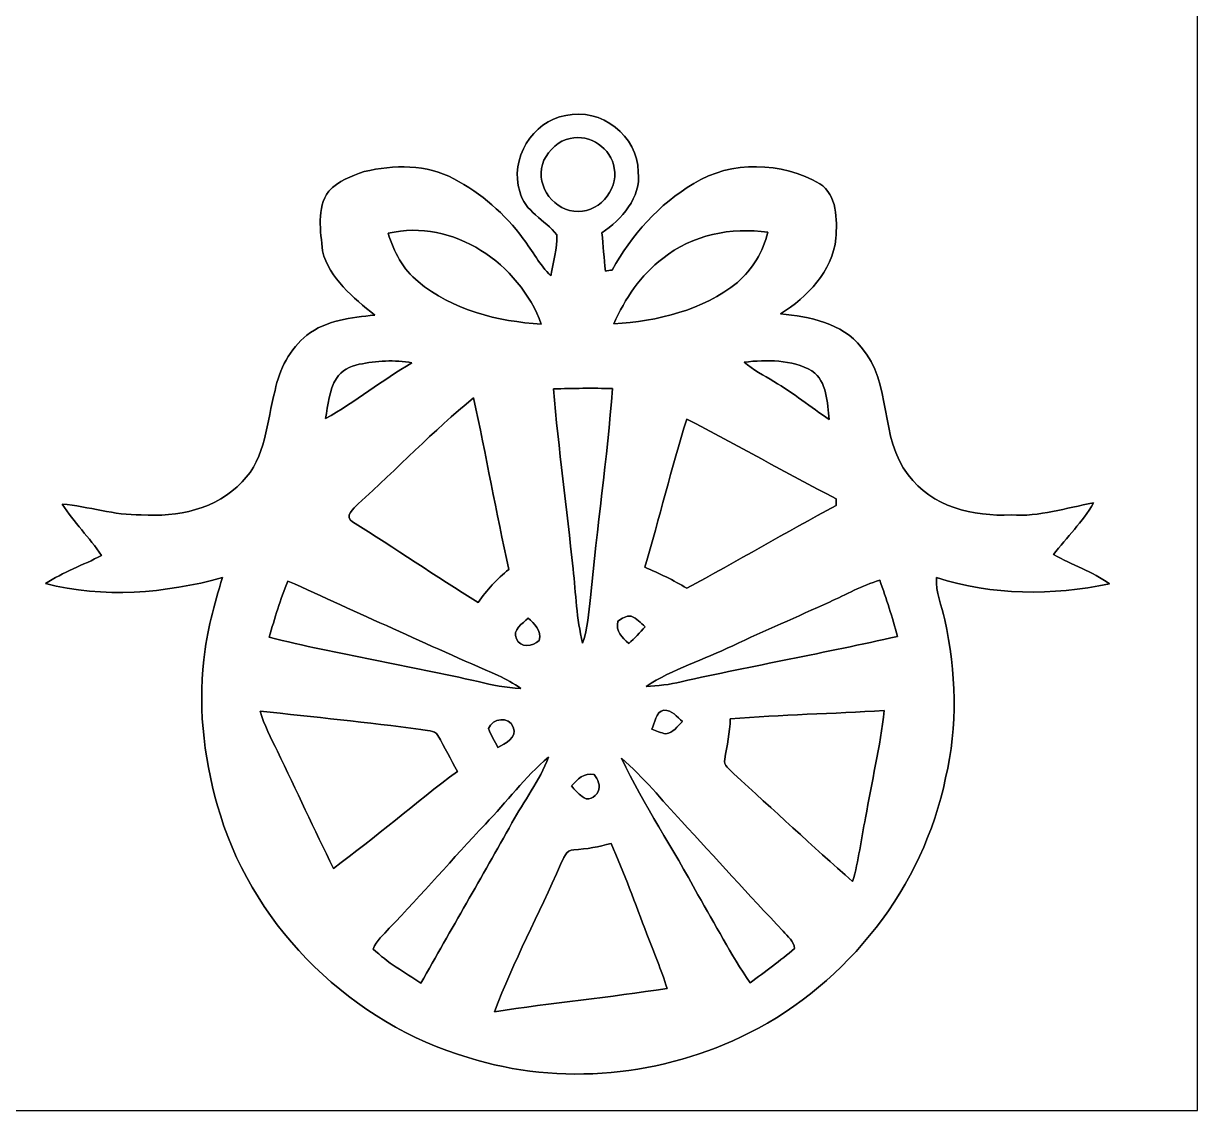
# Model space of a CAD drawing. Header units: centimetres. Extents: x -16.8 to 16.8, y -16.7 to 16.7.
# Drawn here: x -1.22 to 16.77, y -16.67 to 0 of the extents above; entities that cross this region are included whole.
import ezdxf

# ---------------------------------------------------------------- set-up
doc = ezdxf.new("R2010")
doc.units = ezdxf.units.CM
doc.header["$MEASUREMENT"] = 0
doc.layers.add('Layer 1', color=7, linetype='Continuous')

msp = doc.modelspace()

# ---------------------------------------------------------------- linework, layer by layer
at = {"layer": 'Layer 1', "color": 7}
for points, knots in [([(-16.77458, 16.66875), (-16.77458, 16.66875), (16.77458, 16.66875), (16.77458, 16.66875), (16.77458, 16.66875), (16.77458, 16.66875), (16.77458, -16.66875), (16.77458, -16.66875), (16.77458, -16.66875), (16.77458, -16.66875), (-16.77458, -16.66875), (-16.77458, -16.66875), (-16.77458, -16.66875), (-16.77458, -16.66875), (-16.77458, 16.66875), (-16.77458, 16.66875), (-16.77458, 16.66875), (-16.77458, 16.66875), (-16.77458, 16.66875), (-16.77458, 16.66875)], [0, 0, 0, 0, 0.16666667, 0.16666667, 0.16666667, 0.16666667, 0.33333333, 0.33333333, 0.33333333, 0.33333333, 0.5, 0.5, 0.5, 0.5, 0.66666667, 0.66666667, 0.66666667, 0.66666667, 1, 1, 1, 1]), ([(7.08872, -1.41252), (6.57119, -1.4919), (6.229, -2.08351), (6.38281, -2.5781), (6.38281, -2.5781), (6.45019, -2.88078), (6.77686, -3.00955), (6.94972, -3.24168), (6.94972, -3.24168), (6.97336, -3.45264), (6.88375, -3.65972), (6.86223, -3.8675), (6.86223, -3.8675), (6.68443, -3.70734), (6.5846, -3.48403), (6.43537, -3.30059), (6.43537, -3.30059), (6.15915, -2.91853), (5.79049, -2.60491), (5.37527, -2.38337), (5.37527, -2.38337), (4.95759, -2.15865), (4.45135, -2.16218), (4.0005, -2.27224), (4.0005, -2.27224), (3.80365, -2.33751), (3.59904, -2.41512), (3.45475, -2.57069), (3.45475, -2.57069), (3.26178, -2.83386), (3.33446, -3.18699), (3.35844, -3.48721), (3.35844, -3.48721), (3.46675, -3.91654), (3.83469, -4.2037), (4.1596, -4.47216), (4.1596, -4.47216), (3.80083, -4.5085), (3.41559, -4.55013), (3.11997, -4.77873), (3.11997, -4.77873), (2.86209, -4.99216), (2.69381, -5.3019), (2.63137, -5.62963), (2.63137, -5.62963), (2.50084, -6.10694), (2.49731, -6.65939), (2.12584, -7.0298), (2.12584, -7.0298), (1.74025, -7.44608), (1.12959, -7.57802), (0.58138, -7.53286), (0.58138, -7.53286), (0.16792, -7.54521), (-0.22543, -7.40234), (-0.63324, -7.37094), (-0.63324, -7.37094), (-0.44944, -7.64681), (-0.21661, -7.88494), (-0.02752, -8.15693), (-0.02752, -8.15693), (-0.3115, -8.30686), (-0.61736, -8.4134), (-0.88935, -8.58661), (-0.88935, -8.58661), (0.00071, -8.81662), (0.9458, -8.73972), (1.82527, -8.49665), (1.82527, -8.49665), (1.70074, -8.90905), (1.58538, -9.32603), (1.53987, -9.75572), (1.53987, -9.75572), (1.44992, -10.55723), (1.55293, -11.37426), (1.79388, -12.14191), (1.79388, -12.14191), (2.34527, -13.90862), (3.82341, -15.33172), (5.59294, -15.85595), (5.59294, -15.85595), (7.0044, -16.30574), (8.58449, -16.14311), (9.90247, -15.47989), (9.90247, -15.47989), (11.41906, -14.71048), (12.56877, -13.23799), (12.91308, -11.56899), (12.91308, -11.56899), (13.10358, -10.77489), (13.06865, -9.93881), (12.90073, -9.14435), (12.90073, -9.14435), (12.85734, -8.92986), (12.75256, -8.71996), (12.77408, -8.49665), (12.77408, -8.49665), (13.62851, -8.77394), (14.55067, -8.7757), (15.42556, -8.59296), (15.42556, -8.59296), (15.16062, -8.40423), (14.85124, -8.29839), (14.56725, -8.14493), (14.56725, -8.14493), (14.76481, -7.87647), (15.01669, -7.64681), (15.17862, -7.35295), (15.17862, -7.35295), (14.75952, -7.42597), (14.34888, -7.56779), (13.91708, -7.53639), (13.91708, -7.53639), (13.34206, -7.5632), (12.69541, -7.41398), (12.34017, -6.92185), (12.34017, -6.92185), (11.88791, -6.35212), (12.09922, -5.51674), (11.61944, -4.96147), (11.61944, -4.96147), (11.32381, -4.59211), (10.82604, -4.49651), (10.3819, -4.45276), (10.3819, -4.45276), (10.79571, -4.19206), (11.17459, -3.80436), (11.23174, -3.29459), (11.23174, -3.29459), (11.24585, -3.01308), (11.25679, -2.62749), (10.98338, -2.4578), (10.98338, -2.4578), (10.4013, -2.12196), (9.62766, -2.0955), (9.05122, -2.45533), (9.05122, -2.45533), (8.51817, -2.76543), (8.09766, -3.24732), (7.79851, -3.78178), (7.79851, -3.78178), (7.77311, -3.78531), (7.72266, -3.79271), (7.69726, -3.79624), (7.69726, -3.79624), (7.67609, -3.60116), (7.66163, -3.40607), (7.64399, -3.21134), (7.64399, -3.21134), (7.94491, -3.00179), (8.249, -2.67229), (8.19926, -2.27648), (8.19926, -2.27648), (8.20667, -1.7272), (7.62035, -1.27953), (7.08872, -1.41252)], [0, 0, 0, 0, 0.025, 0.025, 0.025, 0.025, 0.05, 0.05, 0.05, 0.05, 0.075, 0.075, 0.075, 0.075, 0.1, 0.1, 0.1, 0.1, 0.125, 0.125, 0.125, 0.125, 0.15, 0.15, 0.15, 0.15, 0.175, 0.175, 0.175, 0.175, 0.2, 0.2, 0.2, 0.2, 0.225, 0.225, 0.225, 0.225, 0.25, 0.25, 0.25, 0.25, 0.275, 0.275, 0.275, 0.275, 0.3, 0.3, 0.3, 0.3, 0.325, 0.325, 0.325, 0.325, 0.35, 0.35, 0.35, 0.35, 0.375, 0.375, 0.375, 0.375, 0.4, 0.4, 0.4, 0.4, 0.425, 0.425, 0.425, 0.425, 0.45, 0.45, 0.45, 0.45, 0.475, 0.475, 0.475, 0.475, 0.5, 0.5, 0.5, 0.5, 0.525, 0.525, 0.525, 0.525, 0.55, 0.55, 0.55, 0.55, 0.575, 0.575, 0.575, 0.575, 0.6, 0.6, 0.6, 0.6, 0.625, 0.625, 0.625, 0.625, 0.65, 0.65, 0.65, 0.65, 0.675, 0.675, 0.675, 0.675, 0.7, 0.7, 0.7, 0.7, 0.725, 0.725, 0.725, 0.725, 0.75, 0.75, 0.75, 0.75, 0.775, 0.775, 0.775, 0.775, 0.8, 0.8, 0.8, 0.8, 0.825, 0.825, 0.825, 0.825, 0.85, 0.85, 0.85, 0.85, 0.875, 0.875, 0.875, 0.875, 0.9, 0.9, 0.9, 0.9, 0.925, 0.925, 0.925, 0.925, 0.95, 0.95, 0.95, 0.95, 1, 1, 1, 1]), ([(7.15892, -1.76283), (7.45561, -1.68945), (7.79357, -1.91629), (7.83061, -2.22038), (7.83061, -2.22038), (7.90434, -2.56681), (7.56814, -2.92947), (7.21325, -2.87796), (7.21325, -2.87796), (6.86012, -2.83986), (6.60576, -2.43311), (6.75287, -2.09691), (6.75287, -2.09691), (6.83577, -1.94134), (6.979, -1.79493), (7.15892, -1.76283)], [0, 0, 0, 0, 0.2, 0.2, 0.2, 0.2, 0.4, 0.4, 0.4, 0.4, 0.6, 0.6, 0.6, 0.6, 1, 1, 1, 1]), ([(4.36704, -3.21733), (5.36399, -2.98097), (6.37716, -3.68653), (6.71407, -4.61045), (6.71407, -4.61045), (6.04696, -4.56847), (5.34741, -4.39667), (4.826, -3.95711), (4.826, -3.95711), (4.58964, -3.77437), (4.45206, -3.49744), (4.36704, -3.21733)], [0, 0, 0, 0, 0.25, 0.25, 0.25, 0.25, 0.5, 0.5, 0.5, 0.5, 1, 1, 1, 1]), ([(8.57709, -3.60186), (9.02159, -3.23991), (9.62836, -3.12032), (10.18822, -3.20216), (10.18822, -3.20216), (10.11696, -3.49744), (9.94974, -3.77084), (9.72044, -3.96981), (9.72044, -3.96981), (9.18986, -4.40267), (8.49454, -4.56177), (7.82567, -4.60728), (7.82567, -4.60728), (7.99465, -4.22169), (8.23877, -3.85763), (8.57709, -3.60186)], [0, 0, 0, 0, 0.2, 0.2, 0.2, 0.2, 0.4, 0.4, 0.4, 0.4, 0.6, 0.6, 0.6, 0.6, 1, 1, 1, 1]), ([(3.92112, -5.2264), (4.18641, -5.17419), (4.4637, -5.15303), (4.7311, -5.20382), (4.7311, -5.20382), (4.27531, -5.467), (3.86503, -5.80496), (3.40536, -6.05896), (3.40536, -6.05896), (3.44417, -5.85011), (3.4604, -5.62716), (3.57293, -5.4416), (3.57293, -5.4416), (3.64631, -5.31812), (3.78531, -5.25463), (3.92112, -5.2264)], [0, 0, 0, 0, 0.2, 0.2, 0.2, 0.2, 0.4, 0.4, 0.4, 0.4, 0.6, 0.6, 0.6, 0.6, 1, 1, 1, 1]), ([(9.8231, -5.19254), (10.17023, -5.15444), (10.54911, -5.15091), (10.86379, -5.32694), (10.86379, -5.32694), (11.10156, -5.4931), (11.0938, -5.81625), (11.12979, -6.07272), (11.12979, -6.07272), (10.84333, -5.88327), (10.57769, -5.66349), (10.28065, -5.49028), (10.28065, -5.49028), (10.12543, -5.39468), (9.96139, -5.31178), (9.8231, -5.19254)], [0, 0, 0, 0, 0.2, 0.2, 0.2, 0.2, 0.4, 0.4, 0.4, 0.4, 0.6, 0.6, 0.6, 0.6, 1, 1, 1, 1]), ([(3.90842, -7.36565), (4.50286, -6.83013), (5.05354, -6.24452), (5.6769, -5.74287), (5.6769, -5.74287), (5.86493, -6.6167), (6.02227, -7.49723), (6.21559, -8.37036), (6.21559, -8.37036), (6.03709, -8.51888), (5.87763, -8.68751), (5.74463, -8.87836), (5.74463, -8.87836), (5.09658, -8.4769), (4.46687, -8.04651), (3.82164, -7.64046), (3.82164, -7.64046), (3.68265, -7.56179), (3.83963, -7.43303), (3.90842, -7.36565)], [0, 0, 0, 0, 0.16666667, 0.16666667, 0.16666667, 0.16666667, 0.33333333, 0.33333333, 0.33333333, 0.33333333, 0.5, 0.5, 0.5, 0.5, 0.66666667, 0.66666667, 0.66666667, 0.66666667, 1, 1, 1, 1]), ([(6.90104, -5.60317), (7.20161, -5.59506), (7.50358, -5.58906), (7.80521, -5.59894), (7.80521, -5.59894), (7.72654, -6.67032), (7.56638, -7.7343), (7.46725, -8.80392), (7.46725, -8.80392), (7.43656, -9.03711), (7.42879, -9.27735), (7.34801, -9.50031), (7.34801, -9.50031), (7.25135, -9.12812), (7.2457, -8.74183), (7.20019, -8.36224), (7.20019, -8.36224), (7.1053, -7.44185), (6.97865, -6.52498), (6.90104, -5.60317)], [0, 0, 0, 0, 0.16666667, 0.16666667, 0.16666667, 0.16666667, 0.33333333, 0.33333333, 0.33333333, 0.33333333, 0.5, 0.5, 0.5, 0.5, 0.66666667, 0.66666667, 0.66666667, 0.66666667, 1, 1, 1, 1]), ([(8.94468, -6.06601), (9.71409, -6.46183), (10.46339, -6.89575), (11.23527, -7.28698), (11.23527, -7.28698), (11.23527, -7.31344), (11.23562, -7.366), (11.23562, -7.39246), (11.23562, -7.39246), (10.46304, -7.79886), (9.71444, -8.249), (8.94468, -8.66069), (8.94468, -8.66069), (8.73901, -8.53616), (8.52311, -8.42998), (8.30086, -8.33931), (8.30086, -8.33931), (8.52629, -7.58437), (8.70726, -6.81743), (8.94468, -6.06601)], [0, 0, 0, 0, 0.16666667, 0.16666667, 0.16666667, 0.16666667, 0.33333333, 0.33333333, 0.33333333, 0.33333333, 0.5, 0.5, 0.5, 0.5, 0.66666667, 0.66666667, 0.66666667, 0.66666667, 1, 1, 1, 1]), ([(2.82963, -8.54922), (3.90313, -9.03499), (4.97346, -9.52676), (6.05331, -9.99843), (6.05331, -9.99843), (6.17255, -10.05522), (6.2925, -10.11696), (6.39762, -10.19916), (6.39762, -10.19916), (6.17784, -10.18399), (5.96053, -10.14483), (5.7471, -10.09156), (5.7471, -10.09156), (4.68171, -9.8492), (3.60116, -9.67422), (2.54071, -9.41282), (2.54071, -9.41282), (2.62819, -9.12248), (2.71039, -8.82862), (2.82963, -8.54922)], [0, 0, 0, 0, 0.16666667, 0.16666667, 0.16666667, 0.16666667, 0.33333333, 0.33333333, 0.33333333, 0.33333333, 0.5, 0.5, 0.5, 0.5, 0.66666667, 0.66666667, 0.66666667, 0.66666667, 1, 1, 1, 1]), ([(11.1312, -8.87271), (11.38555, -8.75524), (11.63355, -8.62083), (11.90166, -8.53581), (11.90166, -8.53581), (12.00467, -8.81909), (12.0971, -9.10661), (12.17366, -9.39871), (12.17366, -9.39871), (11.07193, -9.64741), (9.96068, -9.84956), (8.8579, -10.09332), (8.8579, -10.09332), (8.68186, -10.13954), (8.50053, -10.15577), (8.31991, -10.16564), (8.31991, -10.16564), (8.73196, -9.89789), (9.20679, -9.75219), (9.64812, -9.54123), (9.64812, -9.54123), (10.13707, -9.30698), (10.63837, -9.09884), (11.1312, -8.87271)], [0, 0, 0, 0, 0.14285714, 0.14285714, 0.14285714, 0.14285714, 0.28571429, 0.28571429, 0.28571429, 0.28571429, 0.42857143, 0.42857143, 0.42857143, 0.42857143, 0.57142857, 0.57142857, 0.57142857, 0.57142857, 0.71428571, 0.71428571, 0.71428571, 0.71428571, 1, 1, 1, 1]), ([(6.33201, -9.43398), (6.26145, -9.29499), (6.43255, -9.20327), (6.51051, -9.11648), (6.51051, -9.11648), (6.60788, -9.20785), (6.72218, -9.30416), (6.68055, -9.46115), (6.68055, -9.46115), (6.58495, -9.55675), (6.39233, -9.57756), (6.33201, -9.43398)], [0, 0, 0, 0, 0.25, 0.25, 0.25, 0.25, 0.5, 0.5, 0.5, 0.5, 1, 1, 1, 1]), ([(7.88917, -9.16552), (7.94773, -9.1253), (8.01511, -9.07591), (8.09096, -9.08897), (8.09096, -9.08897), (8.17774, -9.1186), (8.23877, -9.19233), (8.30686, -9.25089), (8.30686, -9.25089), (8.22889, -9.34156), (8.14458, -9.42658), (8.05392, -9.50524), (8.05392, -9.50524), (7.95796, -9.41599), (7.84719, -9.31827), (7.88917, -9.16552)], [0, 0, 0, 0, 0.2, 0.2, 0.2, 0.2, 0.4, 0.4, 0.4, 0.4, 0.6, 0.6, 0.6, 0.6, 1, 1, 1, 1]), ([(2.40418, -10.54629), (3.22651, -10.62955), (4.04848, -10.72021), (4.86869, -10.82393), (4.86869, -10.82393), (4.93995, -10.85462), (5.08282, -10.82393), (5.12833, -10.91706), (5.12833, -10.91706), (5.23275, -11.09804), (5.32447, -11.28571), (5.42784, -11.4681), (5.42784, -11.4681), (4.78261, -11.94929), (4.17548, -12.47987), (3.52637, -12.95541), (3.52637, -12.95541), (3.2385, -12.35781), (2.9531, -11.75914), (2.66806, -11.16012), (2.66806, -11.16012), (2.57246, -10.95904), (2.46274, -10.76219), (2.40418, -10.54629)], [0, 0, 0, 0, 0.14285714, 0.14285714, 0.14285714, 0.14285714, 0.28571429, 0.28571429, 0.28571429, 0.28571429, 0.42857143, 0.42857143, 0.42857143, 0.42857143, 0.57142857, 0.57142857, 0.57142857, 0.57142857, 0.71428571, 0.71428571, 0.71428571, 0.71428571, 1, 1, 1, 1]), ([(8.40705, -10.82146), (8.45608, -10.73291), (8.46102, -10.55264), (8.59367, -10.53112), (8.59367, -10.53112), (8.71467, -10.5216), (8.79404, -10.63378), (8.8773, -10.70328), (8.8773, -10.70328), (8.80216, -10.77489), (8.73619, -10.88496), (8.62154, -10.8906), (8.62154, -10.8906), (8.54639, -10.88143), (8.47725, -10.8458), (8.40705, -10.82146)], [0, 0, 0, 0, 0.2, 0.2, 0.2, 0.2, 0.4, 0.4, 0.4, 0.4, 0.6, 0.6, 0.6, 0.6, 1, 1, 1, 1]), ([(9.61072, -10.66377), (10.39601, -10.59744), (11.18482, -10.58333), (11.97116, -10.53571), (11.97116, -10.53571), (11.91154, -11.09027), (11.77537, -11.6332), (11.68541, -12.18318), (11.68541, -12.18318), (11.61521, -12.50668), (11.58099, -12.83935), (11.48715, -13.15755), (11.48715, -13.15755), (10.86979, -12.61674), (10.27148, -12.05406), (9.66294, -11.50338), (9.66294, -11.50338), (9.60402, -11.44023), (9.50348, -11.37955), (9.52747, -11.27901), (9.52747, -11.27901), (9.56063, -11.0744), (9.60543, -10.87155), (9.61072, -10.66377)], [0, 0, 0, 0, 0.14285714, 0.14285714, 0.14285714, 0.14285714, 0.28571429, 0.28571429, 0.28571429, 0.28571429, 0.42857143, 0.42857143, 0.42857143, 0.42857143, 0.57142857, 0.57142857, 0.57142857, 0.57142857, 0.71428571, 0.71428571, 0.71428571, 0.71428571, 1, 1, 1, 1]), ([(5.90691, -10.81299), (5.96547, -10.64613), (6.21347, -10.62073), (6.28509, -10.79006), (6.28509, -10.79006), (6.34859, -10.94952), (6.15879, -11.03877), (6.04908, -11.10333), (6.04908, -11.10333), (6.00075, -11.00631), (5.94113, -10.91565), (5.90691, -10.81299)], [0, 0, 0, 0, 0.25, 0.25, 0.25, 0.25, 0.5, 0.5, 0.5, 0.5, 1, 1, 1, 1]), ([(5.85611, -12.27702), (6.18208, -11.93835), (6.46289, -11.55453), (6.82272, -11.25044), (6.82272, -11.25044), (6.68937, -11.6138), (6.4449, -11.92107), (6.26286, -12.25973), (6.26286, -12.25973), (5.80355, -13.08206), (5.32906, -13.89556), (4.86904, -14.71754), (4.86904, -14.71754), (4.61962, -14.55173), (4.35363, -14.4018), (4.13773, -14.1926), (4.13773, -14.1926), (4.18289, -14.06278), (4.29542, -13.97317), (4.38291, -13.87263), (4.38291, -13.87263), (4.88915, -13.35476), (5.35693, -12.80125), (5.85611, -12.27702)], [0, 0, 0, 0, 0.14285714, 0.14285714, 0.14285714, 0.14285714, 0.28571429, 0.28571429, 0.28571429, 0.28571429, 0.42857143, 0.42857143, 0.42857143, 0.42857143, 0.57142857, 0.57142857, 0.57142857, 0.57142857, 0.71428571, 0.71428571, 0.71428571, 0.71428571, 1, 1, 1, 1]), ([(7.94279, -11.26807), (8.28146, -11.55806), (8.56015, -11.90731), (8.8646, -12.23151), (8.8646, -12.23151), (9.38601, -12.79243), (9.89436, -13.36499), (10.42352, -13.9192), (10.42352, -13.9192), (10.48597, -14.00034), (10.59321, -14.07125), (10.59639, -14.18519), (10.59639, -14.18519), (10.37837, -14.37111), (10.14589, -14.54009), (9.91588, -14.71083), (9.91588, -14.71083), (9.61849, -14.27903), (9.38107, -13.80949), (9.11296, -13.36005), (9.11296, -13.36005), (8.73901, -12.65379), (8.28604, -11.98986), (7.94279, -11.26807)], [0, 0, 0, 0, 0.14285714, 0.14285714, 0.14285714, 0.14285714, 0.28571429, 0.28571429, 0.28571429, 0.28571429, 0.42857143, 0.42857143, 0.42857143, 0.42857143, 0.57142857, 0.57142857, 0.57142857, 0.57142857, 0.71428571, 0.71428571, 0.71428571, 0.71428571, 1, 1, 1, 1]), ([(7.17585, -11.69247), (7.26828, -11.59228), (7.36917, -11.48256), (7.52687, -11.51608), (7.52687, -11.51608), (7.58014, -11.58946), (7.62811, -11.68964), (7.58331, -11.77925), (7.58331, -11.77925), (7.55015, -11.87062), (7.41362, -11.93024), (7.33848, -11.85369), (7.33848, -11.85369), (7.27781, -11.80677), (7.22806, -11.7475), (7.17585, -11.69247)], [0, 0, 0, 0, 0.2, 0.2, 0.2, 0.2, 0.4, 0.4, 0.4, 0.4, 0.6, 0.6, 0.6, 0.6, 1, 1, 1, 1]), ([(7.2136, -12.66896), (7.40763, -12.66049), (7.59813, -12.62486), (7.7851, -12.573), (7.7851, -12.573), (7.98618, -13.02844), (8.15234, -13.49869), (8.33367, -13.96294), (8.33367, -13.96294), (8.43315, -14.24164), (8.55804, -14.51151), (8.64164, -14.79621), (8.64164, -14.79621), (7.76217, -14.93414), (6.87529, -15.01881), (5.99546, -15.15392), (5.99546, -15.15392), (6.28403, -14.38134), (6.68408, -13.65603), (7.00687, -12.89756), (7.00687, -12.89756), (7.05732, -12.81077), (7.08942, -12.66684), (7.2136, -12.66896)], [0, 0, 0, 0, 0.14285714, 0.14285714, 0.14285714, 0.14285714, 0.28571429, 0.28571429, 0.28571429, 0.28571429, 0.42857143, 0.42857143, 0.42857143, 0.42857143, 0.57142857, 0.57142857, 0.57142857, 0.57142857, 0.71428571, 0.71428571, 0.71428571, 0.71428571, 1, 1, 1, 1])]:
    msp.add_open_spline(points, degree=3, knots=knots, dxfattribs=at)
at = {"layer": 'Layer 1', "color": 251}
for points, knots in [([(7.08872, -1.41252), (7.62035, -1.27953), (8.20667, -1.7272), (8.19926, -2.27648), (8.19926, -2.27648), (8.249, -2.67229), (7.94491, -3.00179), (7.64399, -3.21134), (7.64399, -3.21134), (7.66163, -3.40607), (7.67609, -3.60116), (7.69726, -3.79624), (7.69726, -3.79624), (7.72266, -3.79271), (7.77311, -3.78531), (7.79851, -3.78178), (7.79851, -3.78178), (8.09766, -3.24732), (8.51817, -2.76543), (9.05122, -2.45533), (9.05122, -2.45533), (9.62766, -2.0955), (10.4013, -2.12196), (10.98338, -2.4578), (10.98338, -2.4578), (11.25679, -2.62749), (11.24585, -3.01308), (11.23174, -3.29459), (11.23174, -3.29459), (11.17459, -3.80436), (10.79571, -4.19206), (10.3819, -4.45276), (10.3819, -4.45276), (10.82604, -4.49651), (11.32381, -4.59211), (11.61944, -4.96147), (11.61944, -4.96147), (12.09922, -5.51674), (11.88791, -6.35212), (12.34017, -6.92185), (12.34017, -6.92185), (12.69541, -7.41398), (13.34206, -7.5632), (13.91708, -7.53639), (13.91708, -7.53639), (14.34888, -7.56779), (14.75952, -7.42597), (15.17862, -7.35295), (15.17862, -7.35295), (15.01669, -7.64681), (14.76481, -7.87647), (14.56725, -8.14493), (14.56725, -8.14493), (14.85124, -8.29839), (15.16062, -8.40423), (15.42556, -8.59296), (15.42556, -8.59296), (14.55067, -8.7757), (13.62851, -8.77394), (12.77408, -8.49665), (12.77408, -8.49665), (12.75256, -8.71996), (12.85734, -8.92986), (12.90073, -9.14435), (12.90073, -9.14435), (13.06865, -9.93881), (13.10358, -10.77489), (12.91308, -11.56899), (12.91308, -11.56899), (12.56877, -13.23799), (11.41906, -14.71048), (9.90247, -15.47989), (9.90247, -15.47989), (8.58449, -16.14311), (7.0044, -16.30574), (5.59294, -15.85595), (5.59294, -15.85595), (3.82341, -15.33172), (2.34527, -13.90862), (1.79388, -12.14191), (1.79388, -12.14191), (1.55293, -11.37426), (1.44992, -10.55723), (1.53987, -9.75572), (1.53987, -9.75572), (1.58538, -9.32603), (1.70074, -8.90905), (1.82527, -8.49665), (1.82527, -8.49665), (0.9458, -8.73972), (0.00071, -8.81662), (-0.88935, -8.58661), (-0.88935, -8.58661), (-0.61736, -8.4134), (-0.3115, -8.30686), (-0.02752, -8.15693), (-0.02752, -8.15693), (-0.21661, -7.88494), (-0.44944, -7.64681), (-0.63324, -7.37094), (-0.63324, -7.37094), (-0.22543, -7.40234), (0.16792, -7.54521), (0.58138, -7.53286), (0.58138, -7.53286), (1.12959, -7.57802), (1.74025, -7.44608), (2.12584, -7.0298), (2.12584, -7.0298), (2.49731, -6.65939), (2.50084, -6.10694), (2.63137, -5.62963), (2.63137, -5.62963), (2.69381, -5.3019), (2.86209, -4.99216), (3.11997, -4.77873), (3.11997, -4.77873), (3.41559, -4.55013), (3.80083, -4.5085), (4.1596, -4.47216), (4.1596, -4.47216), (3.83469, -4.2037), (3.46675, -3.91654), (3.35844, -3.48721), (3.35844, -3.48721), (3.33446, -3.18699), (3.26178, -2.83386), (3.45475, -2.57069), (3.45475, -2.57069), (3.59904, -2.41512), (3.80365, -2.33751), (4.0005, -2.27224), (4.0005, -2.27224), (4.45135, -2.16218), (4.95759, -2.15865), (5.37527, -2.38337), (5.37527, -2.38337), (5.79049, -2.60491), (6.15915, -2.91853), (6.43537, -3.30059), (6.43537, -3.30059), (6.5846, -3.48403), (6.68443, -3.70734), (6.86223, -3.8675), (6.86223, -3.8675), (6.88375, -3.65972), (6.97336, -3.45264), (6.94972, -3.24168), (6.94972, -3.24168), (6.77686, -3.00955), (6.45019, -2.88078), (6.38281, -2.5781), (6.38281, -2.5781), (6.229, -2.08351), (6.57119, -1.4919), (7.08872, -1.41252), (7.08872, -1.41252), (7.08872, -1.41252), (7.08872, -1.41252), (7.08872, -1.41252)], [0, 0, 0, 0, 0.02439024, 0.02439024, 0.02439024, 0.02439024, 0.04878049, 0.04878049, 0.04878049, 0.04878049, 0.07317073, 0.07317073, 0.07317073, 0.07317073, 0.09756098, 0.09756098, 0.09756098, 0.09756098, 0.12195122, 0.12195122, 0.12195122, 0.12195122, 0.14634146, 0.14634146, 0.14634146, 0.14634146, 0.17073171, 0.17073171, 0.17073171, 0.17073171, 0.19512195, 0.19512195, 0.19512195, 0.19512195, 0.2195122, 0.2195122, 0.2195122, 0.2195122, 0.24390244, 0.24390244, 0.24390244, 0.24390244, 0.26829268, 0.26829268, 0.26829268, 0.26829268, 0.29268293, 0.29268293, 0.29268293, 0.29268293, 0.31707317, 0.31707317, 0.31707317, 0.31707317, 0.34146341, 0.34146341, 0.34146341, 0.34146341, 0.36585366, 0.36585366, 0.36585366, 0.36585366, 0.3902439, 0.3902439, 0.3902439, 0.3902439, 0.41463415, 0.41463415, 0.41463415, 0.41463415, 0.43902439, 0.43902439, 0.43902439, 0.43902439, 0.46341463, 0.46341463, 0.46341463, 0.46341463, 0.48780488, 0.48780488, 0.48780488, 0.48780488, 0.51219512, 0.51219512, 0.51219512, 0.51219512, 0.53658537, 0.53658537, 0.53658537, 0.53658537, 0.56097561, 0.56097561, 0.56097561, 0.56097561, 0.58536585, 0.58536585, 0.58536585, 0.58536585, 0.6097561, 0.6097561, 0.6097561, 0.6097561, 0.63414634, 0.63414634, 0.63414634, 0.63414634, 0.65853659, 0.65853659, 0.65853659, 0.65853659, 0.68292683, 0.68292683, 0.68292683, 0.68292683, 0.70731707, 0.70731707, 0.70731707, 0.70731707, 0.73170732, 0.73170732, 0.73170732, 0.73170732, 0.75609756, 0.75609756, 0.75609756, 0.75609756, 0.7804878, 0.7804878, 0.7804878, 0.7804878, 0.80487805, 0.80487805, 0.80487805, 0.80487805, 0.82926829, 0.82926829, 0.82926829, 0.82926829, 0.85365854, 0.85365854, 0.85365854, 0.85365854, 0.87804878, 0.87804878, 0.87804878, 0.87804878, 0.90243902, 0.90243902, 0.90243902, 0.90243902, 0.92682927, 0.92682927, 0.92682927, 0.92682927, 0.95121951, 0.95121951, 0.95121951, 0.95121951, 1, 1, 1, 1]), ([(7.15892, -1.76283), (6.979, -1.79493), (6.83577, -1.94134), (6.75287, -2.09691), (6.75287, -2.09691), (6.60576, -2.43311), (6.86012, -2.83986), (7.21325, -2.87796), (7.21325, -2.87796), (7.56814, -2.92947), (7.90434, -2.56681), (7.83061, -2.22038), (7.83061, -2.22038), (7.79357, -1.91629), (7.45561, -1.68945), (7.15892, -1.76283), (7.15892, -1.76283), (7.15892, -1.76283), (7.15892, -1.76283), (7.15892, -1.76283)], [0, 0, 0, 0, 0.16666667, 0.16666667, 0.16666667, 0.16666667, 0.33333333, 0.33333333, 0.33333333, 0.33333333, 0.5, 0.5, 0.5, 0.5, 0.66666667, 0.66666667, 0.66666667, 0.66666667, 1, 1, 1, 1]), ([(4.36704, -3.21733), (4.45206, -3.49744), (4.58964, -3.77437), (4.826, -3.95711), (4.826, -3.95711), (5.34741, -4.39667), (6.04696, -4.56847), (6.71407, -4.61045), (6.71407, -4.61045), (6.37716, -3.68653), (5.36399, -2.98097), (4.36704, -3.21733), (4.36704, -3.21733), (4.36704, -3.21733), (4.36704, -3.21733), (4.36704, -3.21733)], [0, 0, 0, 0, 0.2, 0.2, 0.2, 0.2, 0.4, 0.4, 0.4, 0.4, 0.6, 0.6, 0.6, 0.6, 1, 1, 1, 1]), ([(8.57709, -3.60186), (8.23877, -3.85763), (7.99465, -4.22169), (7.82567, -4.60728), (7.82567, -4.60728), (8.49454, -4.56177), (9.18986, -4.40267), (9.72044, -3.96981), (9.72044, -3.96981), (9.94974, -3.77084), (10.11696, -3.49744), (10.18822, -3.20216), (10.18822, -3.20216), (9.62836, -3.12032), (9.02159, -3.23991), (8.57709, -3.60186), (8.57709, -3.60186), (8.57709, -3.60186), (8.57709, -3.60186), (8.57709, -3.60186)], [0, 0, 0, 0, 0.16666667, 0.16666667, 0.16666667, 0.16666667, 0.33333333, 0.33333333, 0.33333333, 0.33333333, 0.5, 0.5, 0.5, 0.5, 0.66666667, 0.66666667, 0.66666667, 0.66666667, 1, 1, 1, 1]), ([(3.92112, -5.2264), (3.78531, -5.25463), (3.64631, -5.31812), (3.57293, -5.4416), (3.57293, -5.4416), (3.4604, -5.62716), (3.44417, -5.85011), (3.40536, -6.05896), (3.40536, -6.05896), (3.86503, -5.80496), (4.27531, -5.467), (4.7311, -5.20382), (4.7311, -5.20382), (4.4637, -5.15303), (4.18641, -5.17419), (3.92112, -5.2264), (3.92112, -5.2264), (3.92112, -5.2264), (3.92112, -5.2264), (3.92112, -5.2264)], [0, 0, 0, 0, 0.16666667, 0.16666667, 0.16666667, 0.16666667, 0.33333333, 0.33333333, 0.33333333, 0.33333333, 0.5, 0.5, 0.5, 0.5, 0.66666667, 0.66666667, 0.66666667, 0.66666667, 1, 1, 1, 1]), ([(9.8231, -5.19254), (9.96139, -5.31178), (10.12543, -5.39468), (10.28065, -5.49028), (10.28065, -5.49028), (10.57769, -5.66349), (10.84333, -5.88327), (11.12979, -6.07272), (11.12979, -6.07272), (11.0938, -5.81625), (11.10156, -5.4931), (10.86379, -5.32694), (10.86379, -5.32694), (10.54911, -5.15091), (10.17023, -5.15444), (9.8231, -5.19254), (9.8231, -5.19254), (9.8231, -5.19254), (9.8231, -5.19254), (9.8231, -5.19254)], [0, 0, 0, 0, 0.16666667, 0.16666667, 0.16666667, 0.16666667, 0.33333333, 0.33333333, 0.33333333, 0.33333333, 0.5, 0.5, 0.5, 0.5, 0.66666667, 0.66666667, 0.66666667, 0.66666667, 1, 1, 1, 1]), ([(3.90842, -7.36565), (3.83963, -7.43303), (3.68265, -7.56179), (3.82164, -7.64046), (3.82164, -7.64046), (4.46687, -8.04651), (5.09658, -8.4769), (5.74463, -8.87836), (5.74463, -8.87836), (5.87763, -8.68751), (6.03709, -8.51888), (6.21559, -8.37036), (6.21559, -8.37036), (6.02227, -7.49723), (5.86493, -6.6167), (5.6769, -5.74287), (5.6769, -5.74287), (5.05354, -6.24452), (4.50286, -6.83013), (3.90842, -7.36565), (3.90842, -7.36565), (3.90842, -7.36565), (3.90842, -7.36565), (3.90842, -7.36565)], [0, 0, 0, 0, 0.14285714, 0.14285714, 0.14285714, 0.14285714, 0.28571429, 0.28571429, 0.28571429, 0.28571429, 0.42857143, 0.42857143, 0.42857143, 0.42857143, 0.57142857, 0.57142857, 0.57142857, 0.57142857, 0.71428571, 0.71428571, 0.71428571, 0.71428571, 1, 1, 1, 1]), ([(6.90104, -5.60317), (6.97865, -6.52498), (7.1053, -7.44185), (7.20019, -8.36224), (7.20019, -8.36224), (7.2457, -8.74183), (7.25135, -9.12812), (7.34801, -9.50031), (7.34801, -9.50031), (7.42879, -9.27735), (7.43656, -9.03711), (7.46725, -8.80392), (7.46725, -8.80392), (7.56638, -7.7343), (7.72654, -6.67032), (7.80521, -5.59894), (7.80521, -5.59894), (7.50358, -5.58906), (7.20161, -5.59506), (6.90104, -5.60317), (6.90104, -5.60317), (6.90104, -5.60317), (6.90104, -5.60317), (6.90104, -5.60317)], [0, 0, 0, 0, 0.14285714, 0.14285714, 0.14285714, 0.14285714, 0.28571429, 0.28571429, 0.28571429, 0.28571429, 0.42857143, 0.42857143, 0.42857143, 0.42857143, 0.57142857, 0.57142857, 0.57142857, 0.57142857, 0.71428571, 0.71428571, 0.71428571, 0.71428571, 1, 1, 1, 1]), ([(8.94468, -6.06601), (8.70726, -6.81743), (8.52629, -7.58437), (8.30086, -8.33931), (8.30086, -8.33931), (8.52311, -8.42998), (8.73901, -8.53616), (8.94468, -8.66069), (8.94468, -8.66069), (9.71444, -8.249), (10.46304, -7.79886), (11.23562, -7.39246), (11.23562, -7.39246), (11.23562, -7.366), (11.23527, -7.31344), (11.23527, -7.28698), (11.23527, -7.28698), (10.46339, -6.89575), (9.71409, -6.46183), (8.94468, -6.06601), (8.94468, -6.06601), (8.94468, -6.06601), (8.94468, -6.06601), (8.94468, -6.06601)], [0, 0, 0, 0, 0.14285714, 0.14285714, 0.14285714, 0.14285714, 0.28571429, 0.28571429, 0.28571429, 0.28571429, 0.42857143, 0.42857143, 0.42857143, 0.42857143, 0.57142857, 0.57142857, 0.57142857, 0.57142857, 0.71428571, 0.71428571, 0.71428571, 0.71428571, 1, 1, 1, 1]), ([(2.82963, -8.54922), (2.71039, -8.82862), (2.62819, -9.12248), (2.54071, -9.41282), (2.54071, -9.41282), (3.60116, -9.67422), (4.68171, -9.8492), (5.7471, -10.09156), (5.7471, -10.09156), (5.96053, -10.14483), (6.17784, -10.18399), (6.39762, -10.19916), (6.39762, -10.19916), (6.2925, -10.11696), (6.17255, -10.05522), (6.05331, -9.99843), (6.05331, -9.99843), (4.97346, -9.52676), (3.90313, -9.03499), (2.82963, -8.54922), (2.82963, -8.54922), (2.82963, -8.54922), (2.82963, -8.54922), (2.82963, -8.54922)], [0, 0, 0, 0, 0.14285714, 0.14285714, 0.14285714, 0.14285714, 0.28571429, 0.28571429, 0.28571429, 0.28571429, 0.42857143, 0.42857143, 0.42857143, 0.42857143, 0.57142857, 0.57142857, 0.57142857, 0.57142857, 0.71428571, 0.71428571, 0.71428571, 0.71428571, 1, 1, 1, 1]), ([(11.1312, -8.87271), (10.63837, -9.09884), (10.13707, -9.30698), (9.64812, -9.54123), (9.64812, -9.54123), (9.20679, -9.75219), (8.73196, -9.89789), (8.31991, -10.16564), (8.31991, -10.16564), (8.50053, -10.15577), (8.68186, -10.13954), (8.8579, -10.09332), (8.8579, -10.09332), (9.96068, -9.84956), (11.07193, -9.64741), (12.17366, -9.39871), (12.17366, -9.39871), (12.0971, -9.10661), (12.00467, -8.81909), (11.90166, -8.53581), (11.90166, -8.53581), (11.63355, -8.62083), (11.38555, -8.75524), (11.1312, -8.87271), (11.1312, -8.87271), (11.1312, -8.87271), (11.1312, -8.87271), (11.1312, -8.87271)], [0, 0, 0, 0, 0.125, 0.125, 0.125, 0.125, 0.25, 0.25, 0.25, 0.25, 0.375, 0.375, 0.375, 0.375, 0.5, 0.5, 0.5, 0.5, 0.625, 0.625, 0.625, 0.625, 0.75, 0.75, 0.75, 0.75, 1, 1, 1, 1]), ([(6.33201, -9.43398), (6.39233, -9.57756), (6.58495, -9.55675), (6.68055, -9.46115), (6.68055, -9.46115), (6.72218, -9.30416), (6.60788, -9.20785), (6.51051, -9.11648), (6.51051, -9.11648), (6.43255, -9.20327), (6.26145, -9.29499), (6.33201, -9.43398), (6.33201, -9.43398), (6.33201, -9.43398), (6.33201, -9.43398), (6.33201, -9.43398)], [0, 0, 0, 0, 0.2, 0.2, 0.2, 0.2, 0.4, 0.4, 0.4, 0.4, 0.6, 0.6, 0.6, 0.6, 1, 1, 1, 1]), ([(7.88917, -9.16552), (7.84719, -9.31827), (7.95796, -9.41599), (8.05392, -9.50524), (8.05392, -9.50524), (8.14458, -9.42658), (8.22889, -9.34156), (8.30686, -9.25089), (8.30686, -9.25089), (8.23877, -9.19233), (8.17774, -9.1186), (8.09096, -9.08897), (8.09096, -9.08897), (8.01511, -9.07591), (7.94773, -9.1253), (7.88917, -9.16552), (7.88917, -9.16552), (7.88917, -9.16552), (7.88917, -9.16552), (7.88917, -9.16552)], [0, 0, 0, 0, 0.16666667, 0.16666667, 0.16666667, 0.16666667, 0.33333333, 0.33333333, 0.33333333, 0.33333333, 0.5, 0.5, 0.5, 0.5, 0.66666667, 0.66666667, 0.66666667, 0.66666667, 1, 1, 1, 1]), ([(2.40418, -10.54629), (2.46274, -10.76219), (2.57246, -10.95904), (2.66806, -11.16012), (2.66806, -11.16012), (2.9531, -11.75914), (3.2385, -12.35781), (3.52637, -12.95541), (3.52637, -12.95541), (4.17548, -12.47987), (4.78261, -11.94929), (5.42784, -11.4681), (5.42784, -11.4681), (5.32447, -11.28571), (5.23275, -11.09804), (5.12833, -10.91706), (5.12833, -10.91706), (5.08282, -10.82393), (4.93995, -10.85462), (4.86869, -10.82393), (4.86869, -10.82393), (4.04848, -10.72021), (3.22651, -10.62955), (2.40418, -10.54629), (2.40418, -10.54629), (2.40418, -10.54629), (2.40418, -10.54629), (2.40418, -10.54629)], [0, 0, 0, 0, 0.125, 0.125, 0.125, 0.125, 0.25, 0.25, 0.25, 0.25, 0.375, 0.375, 0.375, 0.375, 0.5, 0.5, 0.5, 0.5, 0.625, 0.625, 0.625, 0.625, 0.75, 0.75, 0.75, 0.75, 1, 1, 1, 1]), ([(8.40705, -10.82146), (8.47725, -10.8458), (8.54639, -10.88143), (8.62154, -10.8906), (8.62154, -10.8906), (8.73619, -10.88496), (8.80216, -10.77489), (8.8773, -10.70328), (8.8773, -10.70328), (8.79404, -10.63378), (8.71467, -10.5216), (8.59367, -10.53112), (8.59367, -10.53112), (8.46102, -10.55264), (8.45608, -10.73291), (8.40705, -10.82146), (8.40705, -10.82146), (8.40705, -10.82146), (8.40705, -10.82146), (8.40705, -10.82146)], [0, 0, 0, 0, 0.16666667, 0.16666667, 0.16666667, 0.16666667, 0.33333333, 0.33333333, 0.33333333, 0.33333333, 0.5, 0.5, 0.5, 0.5, 0.66666667, 0.66666667, 0.66666667, 0.66666667, 1, 1, 1, 1]), ([(9.61072, -10.66377), (9.60543, -10.87155), (9.56063, -11.0744), (9.52747, -11.27901), (9.52747, -11.27901), (9.50348, -11.37955), (9.60402, -11.44023), (9.66294, -11.50338), (9.66294, -11.50338), (10.27148, -12.05406), (10.86979, -12.61674), (11.48715, -13.15755), (11.48715, -13.15755), (11.58099, -12.83935), (11.61521, -12.50668), (11.68541, -12.18318), (11.68541, -12.18318), (11.77537, -11.6332), (11.91154, -11.09027), (11.97116, -10.53571), (11.97116, -10.53571), (11.18482, -10.58333), (10.39601, -10.59744), (9.61072, -10.66377), (9.61072, -10.66377), (9.61072, -10.66377), (9.61072, -10.66377), (9.61072, -10.66377)], [0, 0, 0, 0, 0.125, 0.125, 0.125, 0.125, 0.25, 0.25, 0.25, 0.25, 0.375, 0.375, 0.375, 0.375, 0.5, 0.5, 0.5, 0.5, 0.625, 0.625, 0.625, 0.625, 0.75, 0.75, 0.75, 0.75, 1, 1, 1, 1]), ([(5.90691, -10.81299), (5.94113, -10.91565), (6.00075, -11.00631), (6.04908, -11.10333), (6.04908, -11.10333), (6.15879, -11.03877), (6.34859, -10.94952), (6.28509, -10.79006), (6.28509, -10.79006), (6.21347, -10.62073), (5.96547, -10.64613), (5.90691, -10.81299), (5.90691, -10.81299), (5.90691, -10.81299), (5.90691, -10.81299), (5.90691, -10.81299)], [0, 0, 0, 0, 0.2, 0.2, 0.2, 0.2, 0.4, 0.4, 0.4, 0.4, 0.6, 0.6, 0.6, 0.6, 1, 1, 1, 1]), ([(5.85611, -12.27702), (5.35693, -12.80125), (4.88915, -13.35476), (4.38291, -13.87263), (4.38291, -13.87263), (4.29542, -13.97317), (4.18289, -14.06278), (4.13773, -14.1926), (4.13773, -14.1926), (4.35363, -14.4018), (4.61962, -14.55173), (4.86904, -14.71754), (4.86904, -14.71754), (5.32906, -13.89556), (5.80355, -13.08206), (6.26286, -12.25973), (6.26286, -12.25973), (6.4449, -11.92107), (6.68937, -11.6138), (6.82272, -11.25044), (6.82272, -11.25044), (6.46289, -11.55453), (6.18208, -11.93835), (5.85611, -12.27702), (5.85611, -12.27702), (5.85611, -12.27702), (5.85611, -12.27702), (5.85611, -12.27702)], [0, 0, 0, 0, 0.125, 0.125, 0.125, 0.125, 0.25, 0.25, 0.25, 0.25, 0.375, 0.375, 0.375, 0.375, 0.5, 0.5, 0.5, 0.5, 0.625, 0.625, 0.625, 0.625, 0.75, 0.75, 0.75, 0.75, 1, 1, 1, 1]), ([(7.94279, -11.26807), (8.28604, -11.98986), (8.73901, -12.65379), (9.11296, -13.36005), (9.11296, -13.36005), (9.38107, -13.80949), (9.61849, -14.27903), (9.91588, -14.71083), (9.91588, -14.71083), (10.14589, -14.54009), (10.37837, -14.37111), (10.59639, -14.18519), (10.59639, -14.18519), (10.59321, -14.07125), (10.48597, -14.00034), (10.42352, -13.9192), (10.42352, -13.9192), (9.89436, -13.36499), (9.38601, -12.79243), (8.8646, -12.23151), (8.8646, -12.23151), (8.56015, -11.90731), (8.28146, -11.55806), (7.94279, -11.26807), (7.94279, -11.26807), (7.94279, -11.26807), (7.94279, -11.26807), (7.94279, -11.26807)], [0, 0, 0, 0, 0.125, 0.125, 0.125, 0.125, 0.25, 0.25, 0.25, 0.25, 0.375, 0.375, 0.375, 0.375, 0.5, 0.5, 0.5, 0.5, 0.625, 0.625, 0.625, 0.625, 0.75, 0.75, 0.75, 0.75, 1, 1, 1, 1]), ([(7.17585, -11.69247), (7.22806, -11.7475), (7.27781, -11.80677), (7.33848, -11.85369), (7.33848, -11.85369), (7.41362, -11.93024), (7.55015, -11.87062), (7.58331, -11.77925), (7.58331, -11.77925), (7.62811, -11.68964), (7.58014, -11.58946), (7.52687, -11.51608), (7.52687, -11.51608), (7.36917, -11.48256), (7.26828, -11.59228), (7.17585, -11.69247), (7.17585, -11.69247), (7.17585, -11.69247), (7.17585, -11.69247), (7.17585, -11.69247)], [0, 0, 0, 0, 0.16666667, 0.16666667, 0.16666667, 0.16666667, 0.33333333, 0.33333333, 0.33333333, 0.33333333, 0.5, 0.5, 0.5, 0.5, 0.66666667, 0.66666667, 0.66666667, 0.66666667, 1, 1, 1, 1]), ([(7.2136, -12.66896), (7.08942, -12.66684), (7.05732, -12.81077), (7.00687, -12.89756), (7.00687, -12.89756), (6.68408, -13.65603), (6.28403, -14.38134), (5.99546, -15.15392), (5.99546, -15.15392), (6.87529, -15.01881), (7.76217, -14.93414), (8.64164, -14.79621), (8.64164, -14.79621), (8.55804, -14.51151), (8.43315, -14.24164), (8.33367, -13.96294), (8.33367, -13.96294), (8.15234, -13.49869), (7.98618, -13.02844), (7.7851, -12.573), (7.7851, -12.573), (7.59813, -12.62486), (7.40763, -12.66049), (7.2136, -12.66896)], [0, 0, 0, 0, 0.14285714, 0.14285714, 0.14285714, 0.14285714, 0.28571429, 0.28571429, 0.28571429, 0.28571429, 0.42857143, 0.42857143, 0.42857143, 0.42857143, 0.57142857, 0.57142857, 0.57142857, 0.57142857, 0.71428571, 0.71428571, 0.71428571, 0.71428571, 1, 1, 1, 1])]:
    msp.add_open_spline(points, degree=3, knots=knots, dxfattribs=at)

doc.saveas('drawing.dxf')
